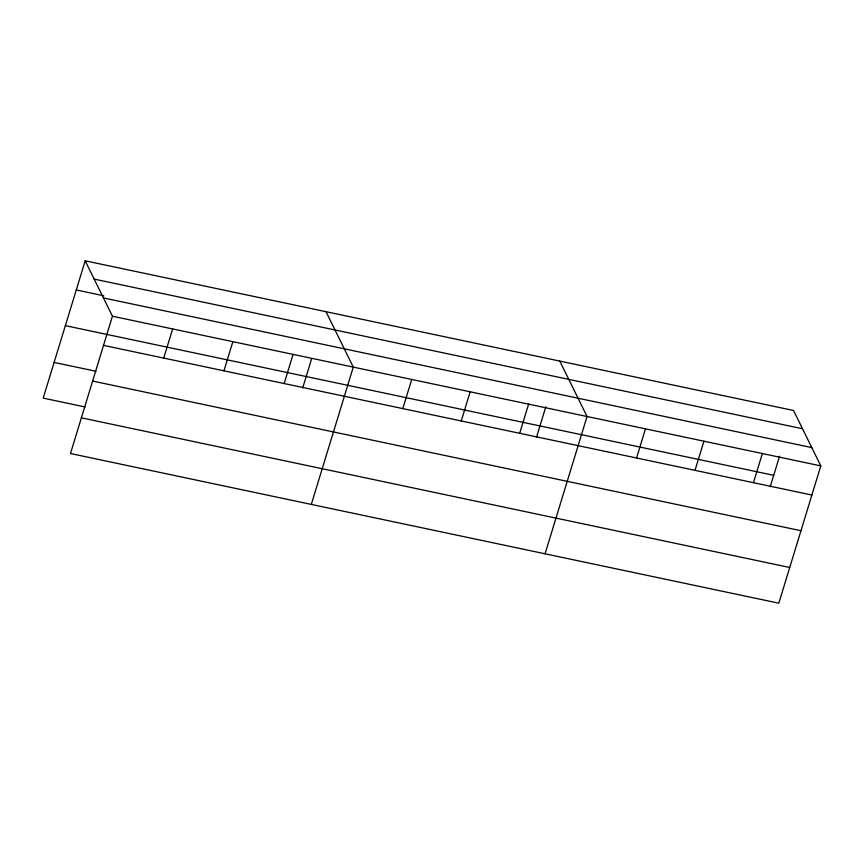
<?xml version="1.0" encoding="UTF-8"?>
<svg xmlns="http://www.w3.org/2000/svg" width="864" height="864" viewBox="0 0 864 864"><rect width="100%" height="100%" fill="white"/><g stroke="black" fill="none" stroke-linecap="round" stroke-linejoin="round"><path stroke-width="1.3" d="M85.18 260.809L112.439 316.224L70.47 453.524L778.82 603.191L820.8 465.89L793.53 410.476L85.18 260.809L43.2 398.11L85.082 406.966M163.739 358.096L172.649 328.946M223.949 370.818L232.859 341.658M284.159 383.54L293.069 354.38M302.702 387.947L311.656 358.69M311.31 504.403L353.279 367.103L326.02 311.699M402.808 408.607L411.728 379.458M461.246 420.952L470.167 391.802M519.685 433.296L528.606 404.147M536.468 437.346L545.8 406.814M545.065 553.802L587.045 416.491L559.775 361.087M636.574 457.996L645.484 428.846M695.012 470.34L703.922 441.191M753.451 482.684L762.361 453.535M770.224 486.734L779.555 456.203M94.176 279.094L802.537 428.76M76.27 289.958L103.756 295.769M103.442 297.94L811.804 447.606M112.439 316.224L820.8 465.89M65.351 325.652L773.712 475.319M103.529 345.373L811.89 495.04M54.108 362.426L96.001 371.272M92.621 381.056L800.971 530.723M81.378 417.83L789.739 567.497"/></g></svg>
